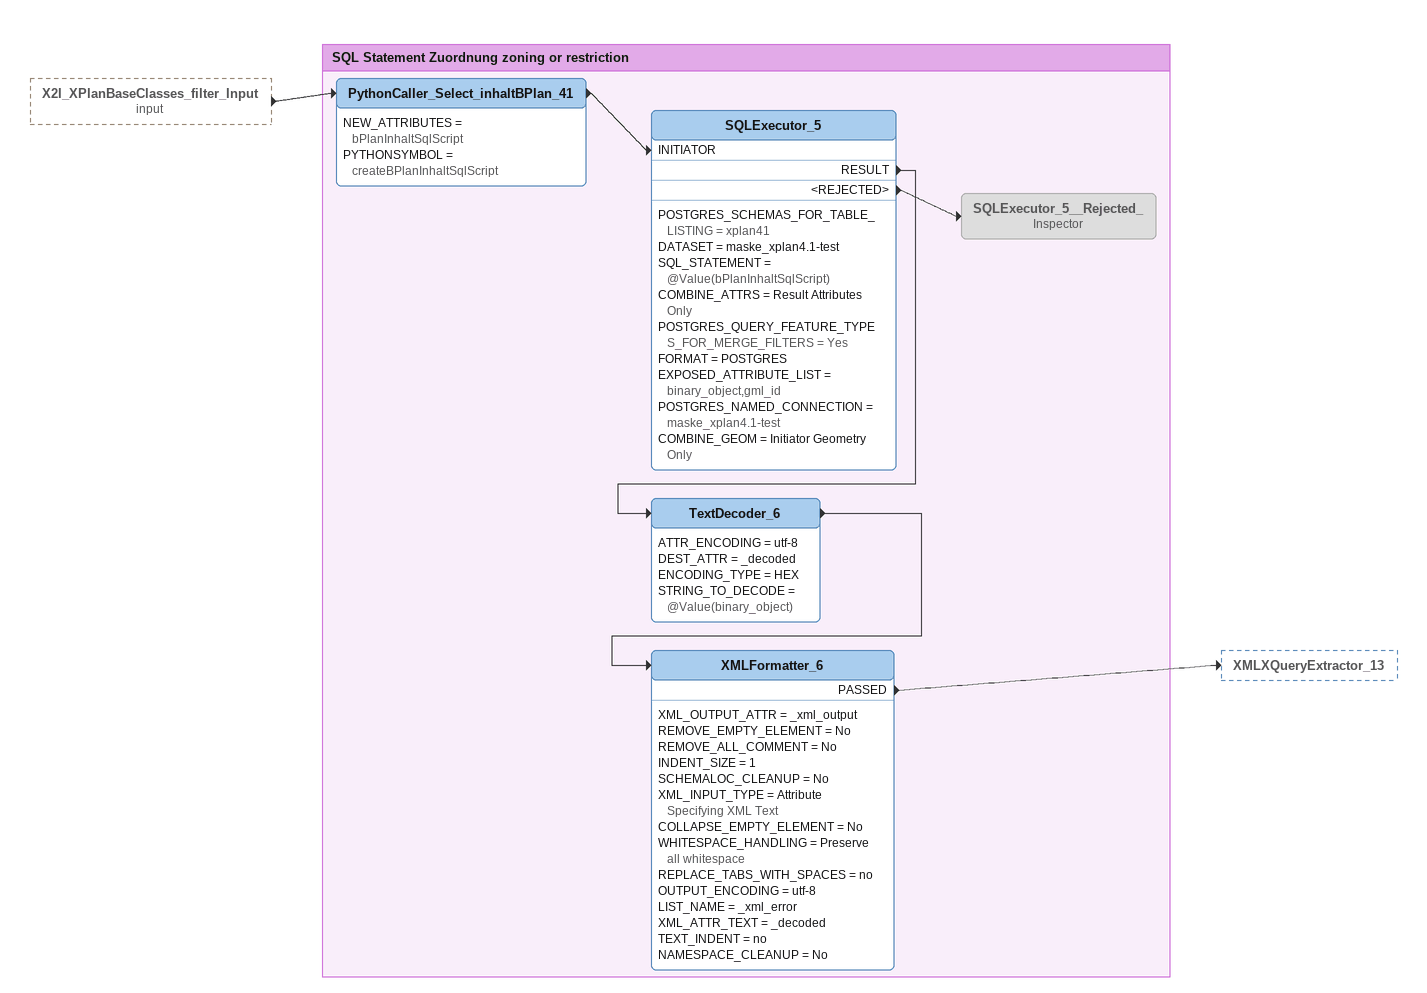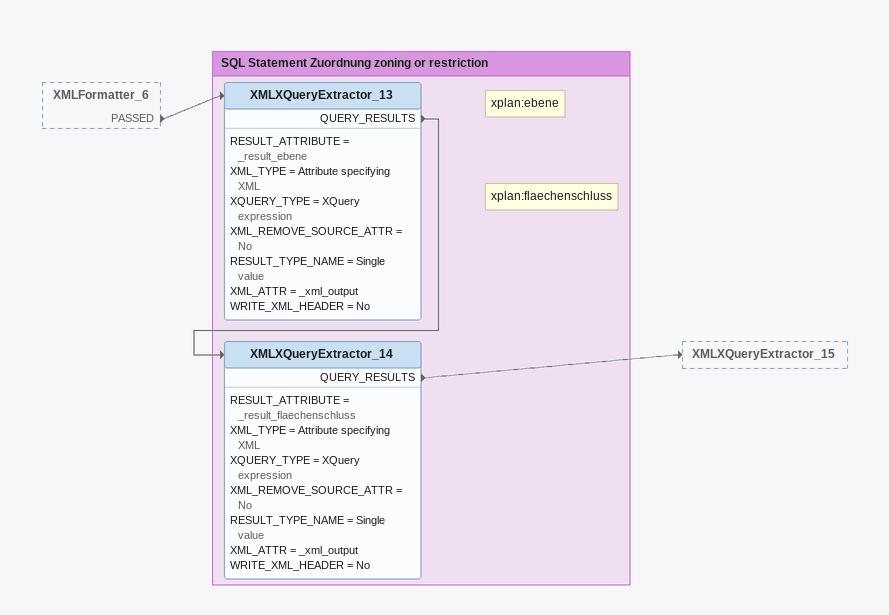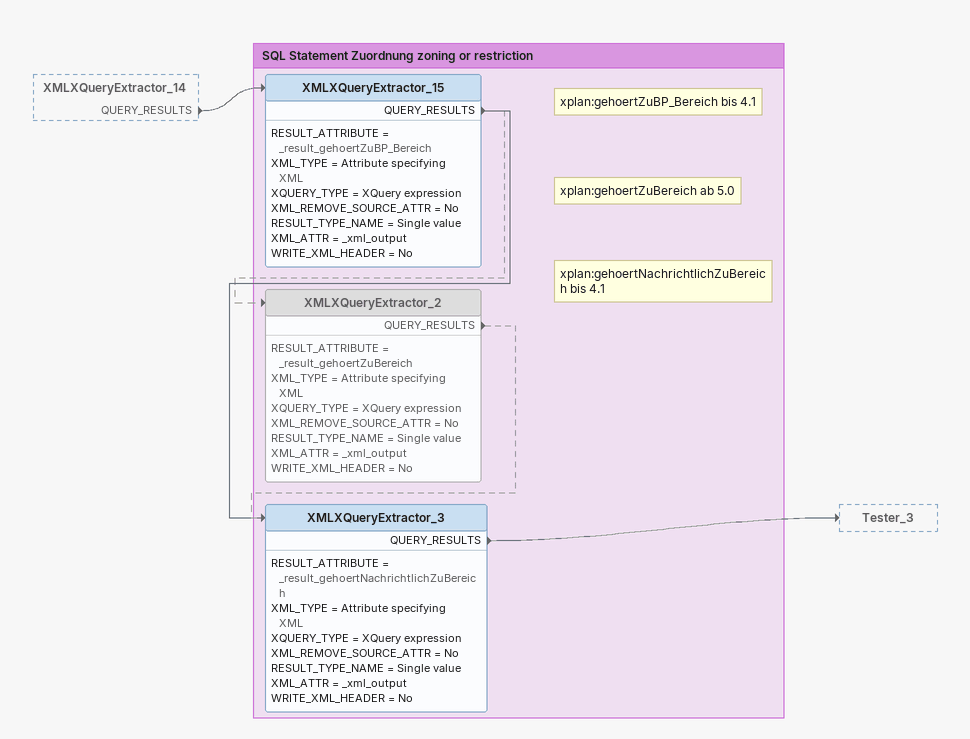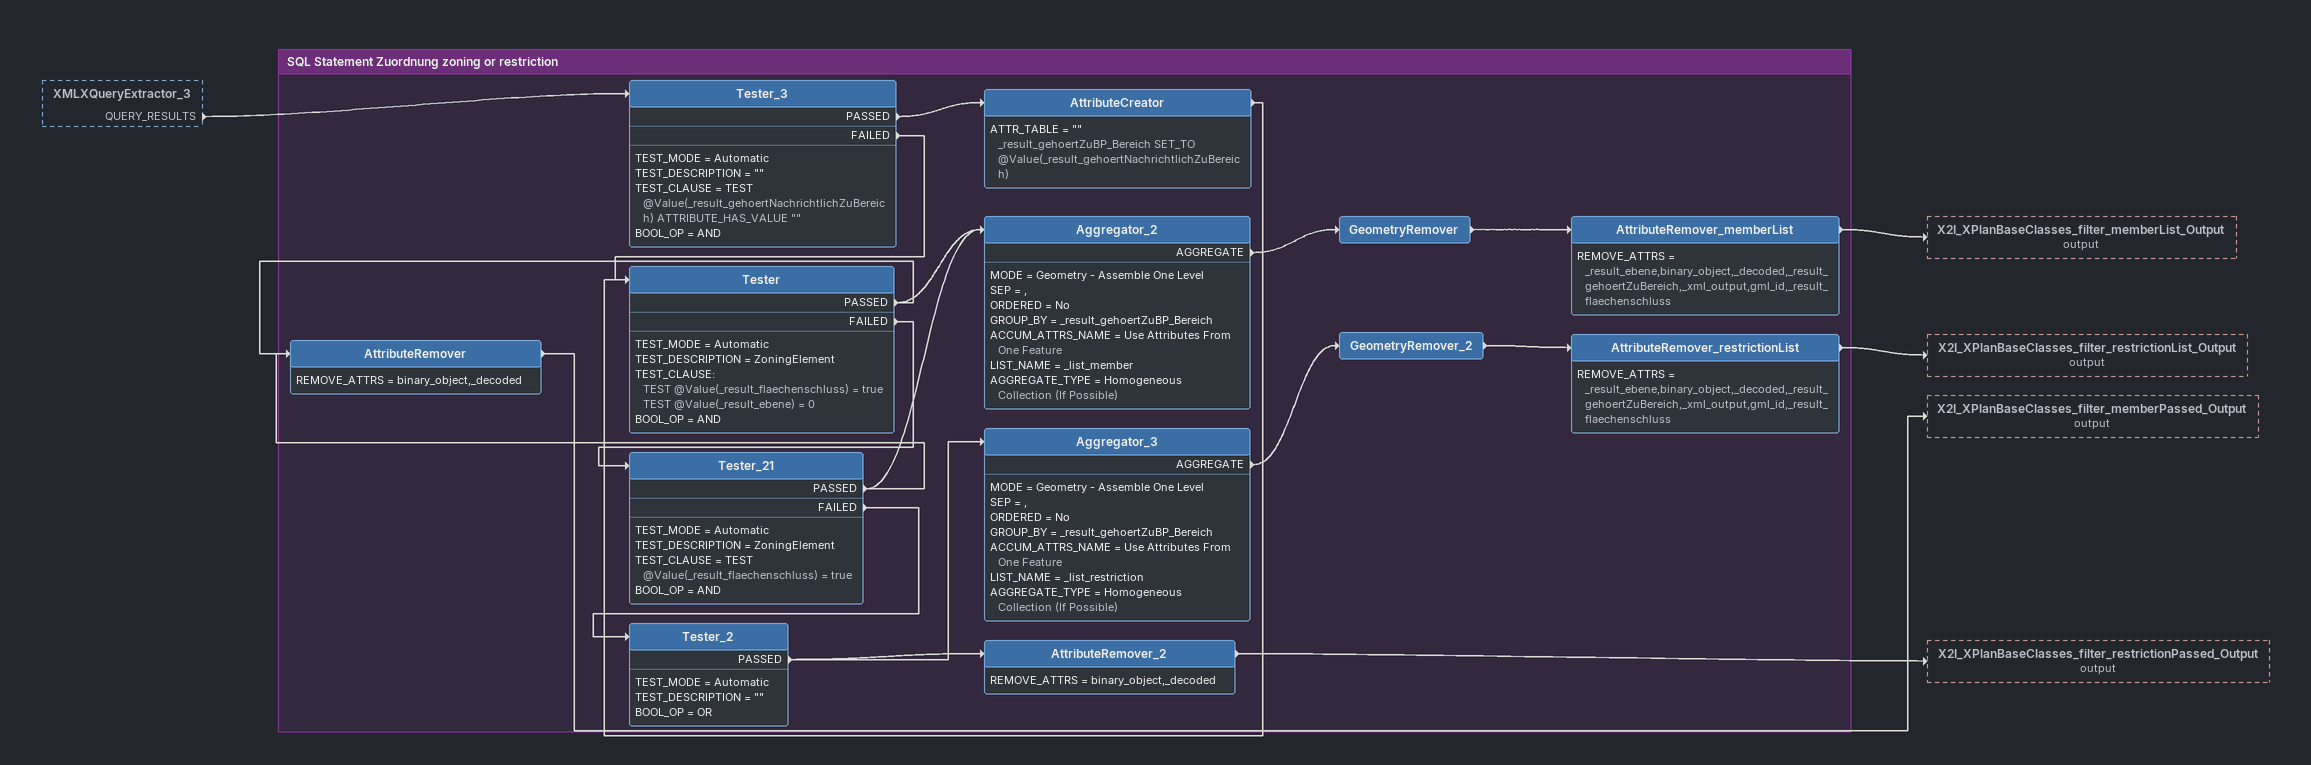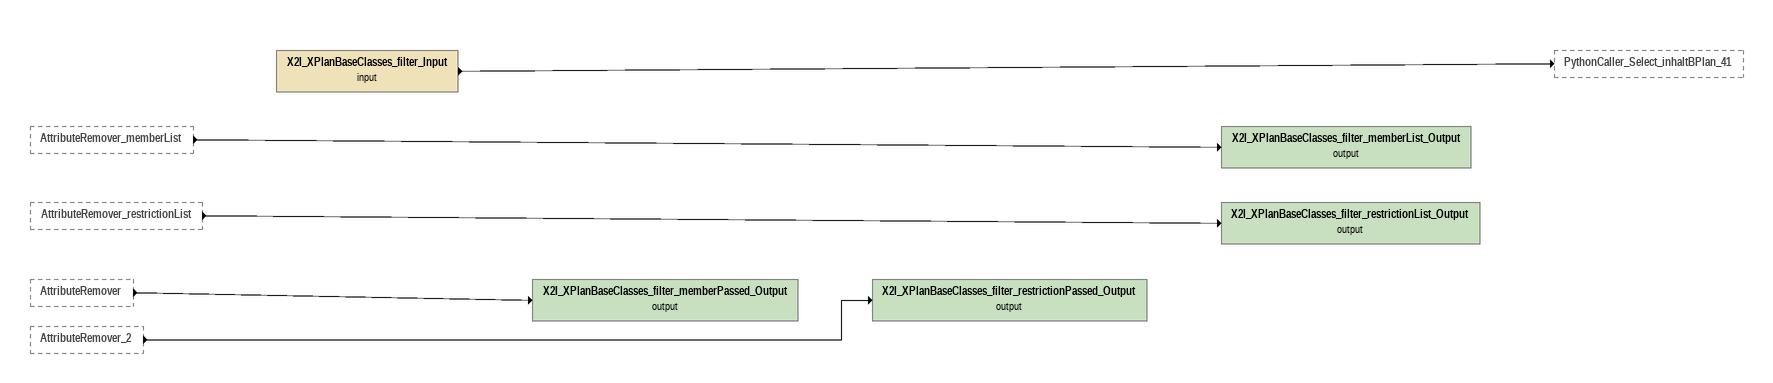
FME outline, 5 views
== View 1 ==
X2I_XPlanBaseClasses_filter_Input (input) [outside]
    -> PythonCaller_Select_inhaltBPlan_41

Bookmark: SQL Statement Zuordnung zoning or restriction
PythonCaller_Select_inhaltBPlan_41
    NEW_ATTRIBUTES = bPlanInhaltSqlScript
    PYTHONSYMBOL = createBPlanInhaltSqlScript
    -> SQLExecutor_5 [INITIATOR]
SQLExecutor_5
    POSTGRES_SCHEMAS_FOR_TABLE_LISTING = xplan41
    DATASET = maske_xplan4.1-test
    SQL_STATEMENT = @Value(bPlanInhaltSqlScript)
    COMBINE_ATTRS = Result Attributes Only
    POSTGRES_QUERY_FEATURE_TYPES_FOR_MERGE_FILTERS = Yes
    FORMAT = POSTGRES
    EXPOSED_ATTRIBUTE_LIST = binary_object,gml_id
    POSTGRES_NAMED_CONNECTION = maske_xplan4.1-test
    COMBINE_GEOM = Initiator Geometry Only
    RESULT -> TextDecoder_6
    <REJECTED> -> SQLExecutor_5__Rejected_
SQLExecutor_5__Rejected_: Inspector [off]
TextDecoder_6
    ATTR_ENCODING = utf-8
    DEST_ATTR = _decoded
    ENCODING_TYPE = HEX
    STRING_TO_DECODE = @Value(binary_object)
    -> XMLFormatter_6
XMLFormatter_6
    XML_OUTPUT_ATTR = _xml_output
    REMOVE_EMPTY_ELEMENT = No
    REMOVE_ALL_COMMENT = No
    INDENT_SIZE = 1
    SCHEMALOC_CLEANUP = No
    XML_INPUT_TYPE = Attribute Specifying XML Text
    COLLAPSE_EMPTY_ELEMENT = No
    WHITESPACE_HANDLING = Preserve all whitespace
    REPLACE_TABS_WITH_SPACES = no
    OUTPUT_ENCODING = utf-8
    LIST_NAME = _xml_error
    XML_ATTR_TEXT = _decoded
    TEXT_INDENT = no
    NAMESPACE_CLEANUP = No
    PASSED -> XMLXQueryExtractor_13

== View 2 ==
XMLFormatter_6 [outside]
    PASSED -> XMLXQueryExtractor_13

Bookmark: SQL Statement Zuordnung zoning or restriction
Note: xplan:ebene
XMLXQueryExtractor_13
    RESULT_ATTRIBUTE = _result_ebene
    XML_TYPE = Attribute specifying XML
    XQUERY_TYPE = XQuery expression
    XML_REMOVE_SOURCE_ATTR = No
    RESULT_TYPE_NAME = Single value
    XML_ATTR = _xml_output
    WRITE_XML_HEADER = No
    QUERY_RESULTS -> XMLXQueryExtractor_14
Note: xplan:flaechenschluss
XMLXQueryExtractor_14
    RESULT_ATTRIBUTE = _result_flaechenschluss
    XML_TYPE = Attribute specifying XML
    XQUERY_TYPE = XQuery expression
    XML_REMOVE_SOURCE_ATTR = No
    RESULT_TYPE_NAME = Single value
    XML_ATTR = _xml_output
    WRITE_XML_HEADER = No
    QUERY_RESULTS -> XMLXQueryExtractor_15

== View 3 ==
XMLXQueryExtractor_14 [outside]
    QUERY_RESULTS -> XMLXQueryExtractor_15

Bookmark: SQL Statement Zuordnung zoning or restriction
Note: xplan:gehoertZuBP_Bereich bis 4.1
XMLXQueryExtractor_15
    RESULT_ATTRIBUTE = _result_gehoertZuBP_Bereich
    XML_TYPE = Attribute specifying XML
    XQUERY_TYPE = XQuery expression
    XML_REMOVE_SOURCE_ATTR = No
    RESULT_TYPE_NAME = Single value
    XML_ATTR = _xml_output
    WRITE_XML_HEADER = No
    QUERY_RESULTS -> XMLXQueryExtractor_2 [off]
    QUERY_RESULTS -> XMLXQueryExtractor_3
Note: xplan:gehoertZuBereich ab 5.0
XMLXQueryExtractor_2 [off]
    RESULT_ATTRIBUTE = _result_gehoertZuBereich
    XML_TYPE = Attribute specifying XML
    XQUERY_TYPE = XQuery expression
    XML_REMOVE_SOURCE_ATTR = No
    RESULT_TYPE_NAME = Single value
    XML_ATTR = _xml_output
    WRITE_XML_HEADER = No
    QUERY_RESULTS -> XMLXQueryExtractor_3 [off]
Note: xplan:gehoertNachrichtlichZuBereich bis 4.1
XMLXQueryExtractor_3
    RESULT_ATTRIBUTE = _result_gehoertNachrichtlichZuBereich
    XML_TYPE = Attribute specifying XML
    XQUERY_TYPE = XQuery expression
    XML_REMOVE_SOURCE_ATTR = No
    RESULT_TYPE_NAME = Single value
    XML_ATTR = _xml_output
    WRITE_XML_HEADER = No
    QUERY_RESULTS -> Tester_3

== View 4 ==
XMLXQueryExtractor_3 [outside]
    QUERY_RESULTS -> Tester_3

Bookmark: SQL Statement Zuordnung zoning or restriction
Tester_3
    TEST_MODE = Automatic
    TEST_DESCRIPTION = ""
    TEST_CLAUSE = TEST @Value(_result_gehoertNachrichtlichZuBereich) ATTRIBUTE_HAS_VALUE ""
    BOOL_OP = AND
    PASSED -> AttributeCreator
    FAILED -> Tester
AttributeCreator
    ATTR_TABLE = "" _result_gehoertZuBP_Bereich SET_TO @Value(_result_gehoertNachrichtlichZuBereich)
    -> Tester
Tester
    TEST_MODE = Automatic
    TEST_DESCRIPTION = ZoningElement
    TEST_CLAUSE:
      TEST @Value(_result_flaechenschluss) = true
      TEST @Value(_result_ebene) = 0
    BOOL_OP = AND
    PASSED -> Aggregator_2
    PASSED -> AttributeRemover
    FAILED -> Tester_21
Tester_21
    TEST_MODE = Automatic
    TEST_DESCRIPTION = ZoningElement
    TEST_CLAUSE = TEST @Value(_result_flaechenschluss) = true
    BOOL_OP = AND
    PASSED -> Aggregator_2
    PASSED -> AttributeRemover
    FAILED -> Tester_2
Aggregator_2
    MODE = Geometry - Assemble One Level
    SEP = ,
    ORDERED = No
    GROUP_BY = _result_gehoertZuBP_Bereich
    ACCUM_ATTRS_NAME = Use Attributes From One Feature
    LIST_NAME = _list_member
    AGGREGATE_TYPE = Homogeneous Collection (If Possible)
    AGGREGATE -> GeometryRemover
GeometryRemover
    -> AttributeRemover_memberList
AttributeRemover_memberList
    REMOVE_ATTRS = _result_ebene,binary_object,_decoded,_result_gehoertZuBereich,_xml_output,gml_id,_result_flaechenschluss
    -> X2I_XPlanBaseClasses_filter_memberList_Output (output)
Tester_2
    TEST_MODE = Automatic
    TEST_DESCRIPTION = ""
    BOOL_OP = OR
    PASSED -> Aggregator_3
    PASSED -> AttributeRemover_2
Aggregator_3
    MODE = Geometry - Assemble One Level
    SEP = ,
    ORDERED = No
    GROUP_BY = _result_gehoertZuBP_Bereich
    ACCUM_ATTRS_NAME = Use Attributes From One Feature
    LIST_NAME = _list_restriction
    AGGREGATE_TYPE = Homogeneous Collection (If Possible)
    AGGREGATE -> GeometryRemover_2
GeometryRemover_2
    -> AttributeRemover_restrictionList
AttributeRemover_restrictionList
    REMOVE_ATTRS = _result_ebene,binary_object,_decoded,_result_gehoertZuBereich,_xml_output,gml_id,_result_flaechenschluss
    -> X2I_XPlanBaseClasses_filter_restrictionList_Output (output)
AttributeRemover_2
    REMOVE_ATTRS = binary_object,_decoded
    -> X2I_XPlanBaseClasses_filter_restrictionPassed_Output (output)
AttributeRemover
    REMOVE_ATTRS = binary_object,_decoded
    -> X2I_XPlanBaseClasses_filter_memberPassed_Output (output)

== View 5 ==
AttributeRemover_memberList [outside]
    -> X2I_XPlanBaseClasses_filter_memberList_Output (output)
AttributeRemover_restrictionList [outside]
    -> X2I_XPlanBaseClasses_filter_restrictionList_Output (output)
AttributeRemover [outside]
    -> X2I_XPlanBaseClasses_filter_memberPassed_Output (output)
AttributeRemover_2 [outside]
    -> X2I_XPlanBaseClasses_filter_restrictionPassed_Output (output)
X2I_XPlanBaseClasses_filter_Input (input)
    -> PythonCaller_Select_inhaltBPlan_41
X2I_XPlanBaseClasses_filter_memberList_Output (output)
X2I_XPlanBaseClasses_filter_restrictionList_Output (output)
X2I_XPlanBaseClasses_filter_restrictionPassed_Output (output)
X2I_XPlanBaseClasses_filter_memberPassed_Output (output)
